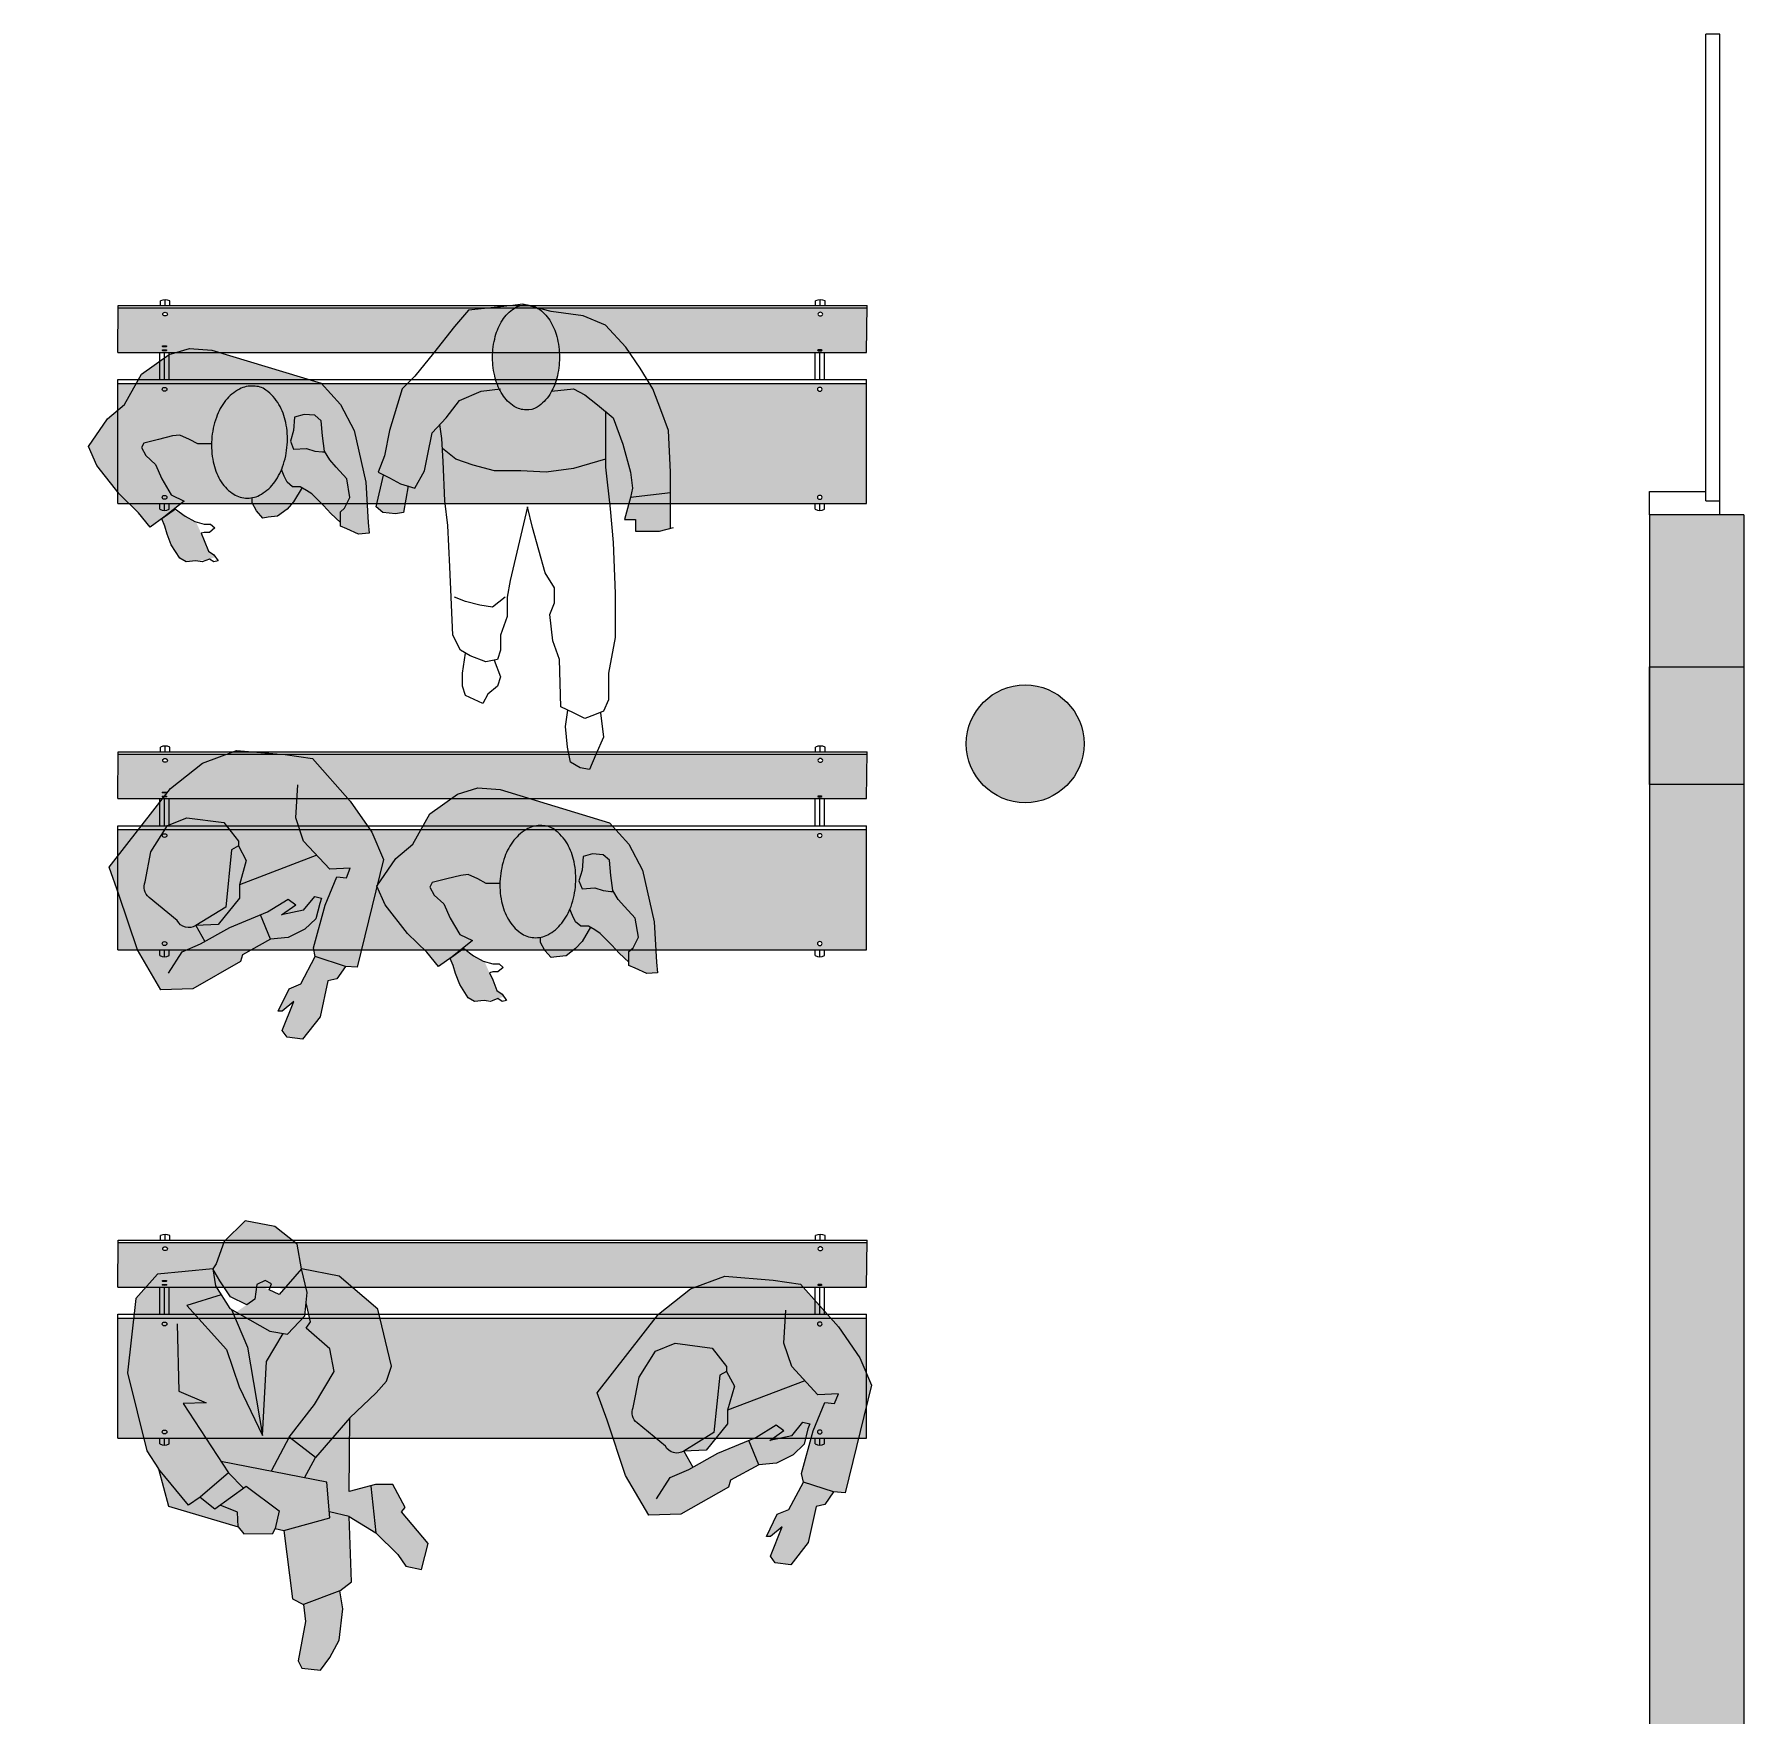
# Model space of a CAD drawing. Header units: metres. Extents: x 512 to 829, y -209 to 245.
# Drawn here: x 648.718 to 652.368, y -170.895 to -167.305 of the extents above; entities that cross this region are included whole.
import ezdxf

# ---------------------------------------------------------------- set-up
doc = ezdxf.new("R2010")
doc.units = ezdxf.units.M
doc.header["$LTSCALE"] = 0.508
doc.layers.get('0').update_dxf_attribs({"lineweight": 15})
doc.layers.add('03', color=3, linetype='Continuous', lineweight=15)
for name, color, linetype in [('ARQ-LAYOUT HATCH', 252, 'Continuous'), ('madera', 34, 'Continuous'), ('MB-ARQ-ALVENARIA-HATCH', 251, 'Continuous'), ('MB-ARQ-HUMANIZAR', 7, 'Continuous'), ('MB-ARQ-PORTA-EXISTENTE', 2, 'Continuous'), ('PENA06', 6, 'Continuous')]:
    doc.layers.add(name, color=color, linetype=linetype)
pattern_1 = [(0, (0, 0), (0, 6.985), [5.08, -1.905]), (90, (0, 0), (-6.985, 4e-16), [5.08, -1.905])]

# ---------------------------------------------------------------- blocks, each defined once
blk = doc.blocks.new('wqfdewfsf')
at = {"layer": 'ARQ-LAYOUT HATCH'}
h = blk.add_hatch(color=38, dxfattribs=at)
h.dxf.hatch_style = 1
h.paths.add_polyline_path([(49.4045, -27.0059), (49.4045, -25.4072), (49.1481, -25.4072), (49.1481, -27.0059)])
edge = h.paths.add_edge_path(flags=16)
edge.add_ellipse((49.3918, -25.5072), major_axis=(0, 0.005), ratio=0.80544, start_angle=0, end_angle=360)
edge = h.paths.add_edge_path(flags=16)
edge.add_ellipse((49.1613, -25.5072), major_axis=(0, 0.005), ratio=0.821327, start_angle=0, end_angle=360)
edge = h.paths.add_edge_path(flags=16)
edge.add_ellipse((49.3918, -26.9059), major_axis=(0, -0.005), ratio=0.80544, start_angle=0, end_angle=360, ccw=False)
edge = h.paths.add_edge_path(flags=16)
edge.add_ellipse((49.1613, -26.9059), major_axis=(0, -0.005), ratio=0.821327, start_angle=0, end_angle=360, ccw=False)
h = blk.add_hatch(color=38, dxfattribs=at)
h.dxf.hatch_style = 1
h.paths.add_polyline_path([(49.5659, -27.0071), (49.5659, -25.4084), (49.4707, -25.4072), (49.4707, -27.0059)])
edge = h.paths.add_edge_path(flags=16)
edge.add_ellipse((49.4751, -26.9059), major_axis=(0, -0.005), ratio=0.234143, start_angle=0, end_angle=360, ccw=False)
edge = h.paths.add_edge_path(flags=16)
edge.add_ellipse((49.5524, -26.9071), major_axis=(0, -0.005), ratio=0.805446, start_angle=0, end_angle=360, ccw=False)
edge = h.paths.add_edge_path(flags=16)
edge.add_ellipse((49.5524, -25.5084), major_axis=(0, 0.005), ratio=0.805446, start_angle=0, end_angle=360)
edge = h.paths.add_edge_path(flags=16)
edge.add_ellipse((49.4836, -25.5072), major_axis=(0, 0.005), ratio=0.234143, start_angle=0, end_angle=360)
edge = h.paths.add_edge_path(flags=16)
edge.add_ellipse((49.4751, -25.5072), major_axis=(0, 0.005), ratio=0.234143, start_angle=0, end_angle=360)
at = {"ltscale": 0.8}
for p, q in [((49.1481, -25.4072), (49.4129, -25.4072)), ((49.1481, -25.4072), (49.1481, -27.0059)), ((49.4045, -25.4072), (49.4045, -27.0059)), ((49.4129, -25.4072), (49.4129, -27.0059)), ((49.4707, -25.4072), (49.5707, -25.4084)), ((49.4707, -25.4072), (49.4707, -27.0059)), ((49.5659, -25.4084), (49.5659, -27.0071)), ((49.5707, -25.4084), (49.5707, -27.0071)), ((49.1329, -25.5072), (49.1481, -25.5072)), ((49.1358, -25.4972), (49.1481, -25.4972)), ((49.4129, -25.4972), (49.4707, -25.4972)), ((49.4129, -25.5072), (49.4707, -25.5072)), ((49.5707, -25.4984), (49.5809, -25.4984)), ((49.5707, -25.5084), (49.5829, -25.5084)), ((49.1358, -25.5172), (49.1481, -25.5172)), ((49.4129, -25.5172), (49.4707, -25.5172)), ((49.5707, -25.5184), (49.5809, -25.5184)), ((49.1329, -26.9059), (49.1481, -26.9059)), ((49.1358, -26.8959), (49.1481, -26.8959)), ((49.1358, -26.9159), (49.1481, -26.9159)), ((49.4129, -26.8959), (49.4707, -26.8959)), ((49.4129, -26.9059), (49.4707, -26.9059)), ((49.4129, -26.9159), (49.4707, -26.9159)), ((49.5707, -26.8971), (49.5809, -26.8971)), ((49.5707, -26.9071), (49.5829, -26.9071)), ((49.5707, -26.9171), (49.5809, -26.9171)), ((49.1481, -27.0059), (49.4129, -27.0059)), ((49.4707, -27.0059), (49.5707, -27.0071))]:
    blk.add_line(p, q, dxfattribs=at)
for centre, radius, start, end in [((49.1519, -25.5072), 0.0189, 148.1097, 211.8903), ((49.5569, -25.5084), 0.026, 337.3902, 22.6098), ((49.1519, -26.9059), 0.0189, 148.1097, 211.8903), ((49.5569, -26.9071), 0.026, 337.3902, 22.6098)]:
    blk.add_arc(centre, radius, start, end, dxfattribs=at)
for centre, ratio in [((49.1613, -25.5072), 0.821327), ((49.3918, -25.5072), 0.80544), ((49.4751, -25.5072), 0.234143), ((49.4836, -25.5072), 0.234143), ((49.5524, -25.5084), 0.805446)]:
    blk.add_ellipse(centre, major_axis=(0, 0.005), ratio=ratio, dxfattribs=at)
at = {"ltscale": 0.8, "extrusion": (0, 0, -1)}
for centre, ratio in [((49.1613, -26.9059), 0.821327), ((49.3918, -26.9059), 0.80544), ((49.4751, -26.9059), 0.234143), ((49.5524, -26.9071), 0.805446)]:
    blk.add_ellipse(centre, major_axis=(0, -0.005), ratio=ratio, dxfattribs=at)
blk = doc.blocks.new('A$C7B5A041B')
h = blk.add_hatch(color=169)
h.dxf.hatch_style = 1
h.paths.add_polyline_path([(0.4922, 0.4355), (0.5193, 0.4767), (0.5126, 0.5635), (0.4768, 0.5621), (0.4714, 0.5695), (0.4037, 0.5518), (0.2872, 0.4448), (0.3246, 0.5539), (0.3606, 0.6298), (0.3658, 0.7558), (0.434, 0.7207), (0.4389, 0.7428), (0.46, 0.773), (0.3677, 0.848), (0.2984, 0.8425), (0.1749, 0.7416), (0.0878, 0.594), (0.0786, 0.5491), (0.0704, 0.4489), (0.1002, 0.4437), (0.1796, 0.4387), (0.2171, 0.6277), (0.2256, 0.6368), (0.2501, 0.5785), (0.214, 0.6121), (0.1852, 0.4671), (0.2471, 0.3772), (0.3255, 0.4023), (0.413, 0.4143)])
h.paths.add_polyline_path([(0.1002, 0.4437), (0.105, 0.4035), (0.1794, 0.3925), (0.1796, 0.4387)], flags=17)
h = blk.add_hatch(color=37)
h.dxf.hatch_style = 1
h.paths.add_polyline_path([(0.618, 0.7454), (0.581, 0.7978), (0.5183, 0.7976), (0.4592, 0.7696), (0.4532, 0.7445), (0.445, 0.7041), (0.4582, 0.6678), (0.479, 0.6644), (0.5044, 0.6836), (0.5227, 0.677), (0.5363, 0.6358), (0.5957, 0.6406), (0.6253, 0.685)])
h = blk.add_hatch(color=254)
h.dxf.hatch_style = 1
h.paths.add_polyline_path([(0.4714, 0.5695), (0.4541, 0.5929), (0.4279, 0.683), (0.3961, 0.6019), (0.2872, 0.4448), (0.4037, 0.5518)])
h.paths.add_polyline_path([(0.4279, 0.683), (0.4266, 0.6873), (0.434, 0.7207), (0.3658, 0.7558), (0.3606, 0.6298), (0.3246, 0.5539), (0.2872, 0.4448), (0.3961, 0.6019)])
h = blk.add_hatch(color=31)
h.dxf.hatch_style = 1
h.paths.add_polyline_path([(0.2001, 0.3047), (0.1867, 0.3914), (0.1186, 0.4015), (0.1345, 0.3647), (0.114, 0.3418), (0.1119, 0.3226), (0.1565, 0.2798), (0.1677, 0.2841)])
h.paths.add_polyline_path([(0.2883, 0.3172), (0.3355, 0.332), (0.3255, 0.4023), (0.2471, 0.3772)])
h.paths.add_polyline_path([(0.5234, 0.6348), (0.5048, 0.6834), (0.5044, 0.6836), (0.479, 0.6644), (0.431, 0.6721), (0.4541, 0.5929), (0.4768, 0.5621), (0.5306, 0.5642), (0.5689, 0.5965), (0.5957, 0.6406)])
h = blk.add_hatch(color=169)
h.dxf.hatch_style = 1
h.paths.add_polyline_path([(0.5193, 0.4767), (0.4922, 0.4355), (0.413, 0.4143), (0.3255, 0.4023), (0.3355, 0.332), (0.4467, 0.3411), (0.5242, 0.34), (0.5574, 0.3427), (0.5876, 0.3581), (0.6516, 0.4656), (0.6418, 0.5732), (0.5957, 0.6406), (0.5689, 0.5965), (0.5517, 0.582), (0.5156, 0.5237)])
h = blk.add_hatch(color=255)
h.dxf.hatch_style = 1
h.paths.add_polyline_path([(0.1852, 0.4671), (0.1796, 0.4387), (0.1794, 0.3925), (0.1867, 0.3914), (0.2001, 0.3047), (0.1677, 0.2841), (0.1784, 0.2679), (0.2672, 0.2184), (0.3159, 0.2772)])
h.paths.add_polyline_path([(0.1186, 0.4015), (0.105, 0.4035), (0.1002, 0.4437), (0.0704, 0.4489), (0.0786, 0.5491), (0.0378, 0.4771), (0.114, 0.3418), (0.1345, 0.3647)])
h = blk.add_hatch(color=169)
h.dxf.hatch_style = 1
h.paths.add_polyline_path([(0.4467, 0.3411), (0.3355, 0.332), (0.2883, 0.3172), (0.3159, 0.2772), (0.2753, 0.2282), (0.2985, 0.1919), (0.3151, 0.1268), (0.3774, 0.2062), (0.3362, 0.23)])
h.paths.add_polyline_path([(0.2985, 0.1919), (0.2753, 0.2282), (0.2672, 0.2184), (0.1784, 0.2679), (0.089, 0.1506), (0.0979, 0.1254), (0.1734, 0.0922), (0.2045, 0.0887)])
h = blk.add_hatch(color=251)
h.dxf.hatch_style = 1
h.paths.add_polyline_path([(0.3151, 0.1268), (0.3158, 0.0612), (0.3106, 0.0314), (0.3301, 0.0031), (0.3791, 0.0324), (0.3859, 0.1207), (0.3974, 0.1221), (0.4129, 0.1751), (0.3864, 0.201), (0.3774, 0.2062)])
h.paths.add_polyline_path([(0.151, 0.0603), (0.1734, 0.0922), (0.0979, 0.1254), (0.0752, 0.0964), (0.0053, 0.0472), (0, 0.0305), (0.0256, 0), (0.0585, 0.0054), (0.0991, 0.018)])
blk.add_lwpolyline([(0.1784, 0.2679), (0.089, 0.1506), (0.0979, 0.1254), (0.0752, 0.0964), (0.0053, 0.0472), (0, 0.0305), (0.0256, 0), (0.0585, 0.0054), (0.0991, 0.018), (0.151, 0.0603), (0.1734, 0.0922), (0.2045, 0.0887), (0.2985, 0.1919), (0.3151, 0.1268), (0.3158, 0.0612), (0.3106, 0.0314), (0.3301, 0.0031), (0.3791, 0.0324), (0.3859, 0.1207), (0.3974, 0.1221), (0.4129, 0.1751), (0.3864, 0.201), (0.3362, 0.23), (0.4467, 0.3411), (0.5242, 0.34), (0.5574, 0.3427), (0.5876, 0.3581), (0.6516, 0.4656), (0.6418, 0.5732), (0.5957, 0.6406), (0.6253, 0.685), (0.618, 0.7454), (0.581, 0.7978), (0.5183, 0.7976), (0.4728, 0.776), (0.46, 0.773), (0.3677, 0.848), (0.2984, 0.8425), (0.1749, 0.7416), (0.0878, 0.594), (0.0786, 0.5491), (0.0378, 0.4771), (0.114, 0.3418), (0.1119, 0.3226), (0.1565, 0.2798), (0.1677, 0.2841)], close=True)
for points in [[(0.5957, 0.6406), (0.5234, 0.6348), (0.5149, 0.6571), (0.5273, 0.663), (0.5227, 0.677), (0.5044, 0.6836), (0.479, 0.6644), (0.4582, 0.6678), (0.445, 0.7041), (0.4532, 0.7445), (0.46, 0.773), (0.4389, 0.7428), (0.4266, 0.6873), (0.4541, 0.5929), (0.4768, 0.5621), (0.5306, 0.5642), (0.5689, 0.5965), (0.5957, 0.6406)], [(0.3237, 0.742), (0.2256, 0.6368), (0.2501, 0.5785), (0.214, 0.6121), (0.1796, 0.4387), (0.1002, 0.4437), (0.105, 0.4035), (0.1867, 0.3914), (0.2001, 0.3047), (0.1677, 0.2841)], [(0.434, 0.7207), (0.3658, 0.7558), (0.3606, 0.6298), (0.3246, 0.5539), (0.2872, 0.4448), (0.4037, 0.5518), (0.4714, 0.5695)], [(0.4279, 0.683), (0.3961, 0.6019), (0.2872, 0.4448)], [(0.1002, 0.4437), (0.0704, 0.4489), (0.0786, 0.5491)], [(0.2883, 0.3172), (0.3355, 0.332), (0.3255, 0.4023), (0.413, 0.4143), (0.4922, 0.4355), (0.5193, 0.4767), (0.5141, 0.5432), (0.5298, 0.5466), (0.5517, 0.582)], [(0.1784, 0.2679), (0.2672, 0.2184), (0.3159, 0.2772), (0.1852, 0.4671)], [(0.1794, 0.3925), (0.1796, 0.4387)], [(0.114, 0.3418), (0.1345, 0.3647), (0.1186, 0.4015)], [(0.4467, 0.3411), (0.3355, 0.332), (0.3255, 0.4023), (0.2471, 0.3772)], [(0.2985, 0.1919), (0.2753, 0.2282)], [(0.377, 0.2058), (0.3151, 0.1268)], [(0.1734, 0.0922), (0.0979, 0.1254)]]:
    blk.add_lwpolyline(points)
blk = doc.blocks.new('homem em pé 01')
for color, points in [(94, [(0.1712, -0.223), (0.0062, -0.2862), (0.0208, -0.2344), (0.0042, -0.2032), (0.0042, -0.1929), (-0.027, -0.1535), (-0.1058, -0.1431), (-0.1474, -0.1597), (-0.1826, -0.2157), (-0.1951, -0.28, 0.32843), (-0.1868, -0.3132), (-0.1266, -0.3629, 0.426739), (-0.0872, -0.3733), (-0.0872, -0.3733), (-0.0678, -0.4076), (-0.0145, -0.3775), (0.0514, -0.3504), (0.0726, -0.4023), (0.0125, -0.4355), (0.0083, -0.45), (-0.0934, -0.5081), (-0.1619, -0.5102), (-0.2117, -0.4252), (-0.2511, -0.3069), (-0.2719, -0.2489), (-0.1411, -0.0809), (-0.0726, -0.027), (0, 0), (0.1038, -0.0083), (0.1619, -0.0166), (0.2428, -0.1078), (0.2885, -0.1742), (0.3134, -0.2323), (0.2574, -0.4625), (0.2324, -0.4604), (0.1681, -0.4397), (0.164, -0.421), (0.1889, -0.3298), (0.2138, -0.2696), (0.2345, -0.2717), (0.2428, -0.2509), (0.1992, -0.253)]), (27, [(-0.0228, -0.3339), (-0.0872, -0.3733, -0.426739), (-0.1266, -0.3629), (-0.1868, -0.3132, -0.32843), (-0.1951, -0.28), (-0.1826, -0.2157), (-0.1474, -0.1597), (-0.1058, -0.1431), (-0.027, -0.1535), (0.0042, -0.1929), (0.0042, -0.2032), (-0.0104, -0.2115)]), (31, [(0.0062, -0.3152), (-0.0394, -0.3712), (-0.0872, -0.3733), (-0.0228, -0.3339), (-0.0104, -0.2115), (0.0042, -0.2032), (0.0208, -0.2344), (0.0062, -0.2862)])]:
    blk.add_hatch(color=color).paths.add_polyline_path(points)
h = blk.add_hatch(color=31)
h.paths.add_polyline_path([(0.1459, -0.3813), (0.1104, -0.399), (0.0726, -0.4023), (0.0514, -0.3504), (0.0664, -0.3443), (0.11, -0.3173), (0.1265, -0.329), (0.0962, -0.3503), (0.1432, -0.3408), (0.1672, -0.3115), (0.1815, -0.3151), (0.1776, -0.326), (0.1696, -0.3588)])
h.paths.add_polyline_path([(0.1785, -0.5683), (0.1411, -0.616), (0.1079, -0.6118), (0.0975, -0.5973), (0.1225, -0.5351), (0.0975, -0.5558), (0.0892, -0.5558), (0.1121, -0.5081), (0.137, -0.4977), (0.1681, -0.4397), (0.2324, -0.4604), (0.2138, -0.4874), (0.1951, -0.4915)])
for p, q in [((0.1712, -0.223), (0.0062, -0.2862)), ((0.1432, -0.3408), (0.1672, -0.3115)), ((0.1672, -0.3115), (0.1815, -0.3151)), ((0.1815, -0.3151), (0.1776, -0.326)), ((0.0726, -0.4023), (0.0514, -0.3504)), ((0.0962, -0.3503), (0.1265, -0.329)), ((0.1432, -0.3408), (0.0962, -0.3503)), ((-0.0872, -0.3733), (-0.0678, -0.4076))]:
    blk.add_line(p, q)
for points in [[(0.1776, -0.326), (0.1696, -0.3588), (0.1459, -0.3813), (0.1459, -0.3813), (0.1459, -0.3813), (0.1459, -0.3813), (0.1104, -0.399), (0.0726, -0.4023), (0.0125, -0.4355), (0.0083, -0.45), (-0.0934, -0.5081), (-0.1619, -0.5102), (-0.2117, -0.4252), (-0.2511, -0.3069), (-0.2719, -0.2489), (-0.1411, -0.0809), (-0.0726, -0.027), (0, 0), (0.1038, -0.0083), (0.1619, -0.0166), (0.2428, -0.1078), (0.2885, -0.1742), (0.3134, -0.2323), (0.2574, -0.4625), (0.2324, -0.4604), (0.2138, -0.4874), (0.1951, -0.4915), (0.1785, -0.5683), (0.1411, -0.616), (0.1079, -0.6118), (0.0975, -0.5973), (0.1225, -0.5351), (0.0975, -0.5558), (0.0892, -0.5558), (0.1121, -0.5081), (0.137, -0.4977), (0.1681, -0.4397), (0.164, -0.421), (0.1889, -0.3298), (0.2138, -0.2696), (0.2345, -0.2717), (0.2428, -0.2509), (0.1992, -0.253), (0.1432, -0.1929), (0.1266, -0.1431), (0.1308, -0.0726)], [(0.0042, -0.2032), (0.0208, -0.2344), (0.0062, -0.2862), (0.0062, -0.3152), (-0.0394, -0.3712), (-0.0872, -0.3733)], [(-0.1453, -0.4749), (-0.1162, -0.4293), (-0.0768, -0.4127), (-0.0145, -0.3775), (0.0664, -0.3443), (0.11, -0.3173), (0.1265, -0.329)], [(0.2324, -0.4604), (0.1681, -0.4397)]]:
    blk.add_lwpolyline(points)
blk.add_lwpolyline([(-0.0228, -0.3339), (-0.0872, -0.3733, -0.426739), (-0.1266, -0.3629), (-0.1868, -0.3132, -0.32843), (-0.1951, -0.28), (-0.1826, -0.2157), (-0.1474, -0.1597), (-0.1058, -0.1431), (-0.027, -0.1535), (0.0042, -0.1929), (0.0042, -0.2032), (-0.0104, -0.2115)], format="xyb", close=True)
blk = doc.blocks.new('P-3011')
h = blk.add_hatch(color=27)
h.dxf.hatch_style = 1
h.paths.add_polyline_path([(-0.273, -0.1121), (-0.2321, -0.1522), (-0.2071, -0.1827), (-0.1776, -0.1617), (-0.1345, -0.1274), (-0.1617, -0.114), (-0.1821, -0.0797), (-0.1958, -0.0492), (-0.2162, -0.0301), (-0.2253, -0.013), (-0.2207, -0.0034), (-0.189, 0.0042), (-0.1594, 0.0118), (-0.1436, 0.0137), (-0.1231, 0.0042), (-0.105, -0.0053), (-0.0759, -0.0053, -0.013482), (-0.0754, 0.0042, -0.06821), (-0.0656, 0.0513, -0.08041), (-0.0458, 0.087, -0.107073), (-0.016, 0.1118, -0.138567), (0.0136, 0.118, -0.161193), (0.0403, 0.1097, -0.107073), (0.0681, 0.0789, -0.08041), (0.0826, 0.0407, -0.06821), (0.0857, -0.0072, -0.06821), (0.0759, -0.0543, -0.012288), (0.0736, -0.0601), (0.0789, -0.074), (0.0857, -0.0873), (0.0971, -0.0969), (0.113, -0.0969), (0.1266, -0.1045), (0.138, -0.1121), (0.1629, -0.1369), (0.1788, -0.1541), (0.1993, -0.1731), (0.1993, -0.1503), (0.2083, -0.1426), (0.2197, -0.1197), (0.2129, -0.0797), (0.1902, -0.0549), (0.1766, -0.0396), (0.1663, -0.0225), (0.1607, -0.0225), (0.1448, -0.0206), (0.1266, -0.0149), (0.0994, -0.0168), (0.0926, 0.0004), (0.0994, 0.0233), (0.1016, 0.0519), (0.1221, 0.0576), (0.1448, 0.0557), (0.1584, 0.0443), (0.1607, 0.0118), (0.1652, -0.0206), (0.1766, -0.0396), (0.1902, -0.0549), (0.2129, -0.0797), (0.2197, -0.1197), (0.2083, -0.1426), (0.1993, -0.1503), (0.1993, -0.1808), (0.2129, -0.1865), (0.2379, -0.1979), (0.2606, -0.196), (0.2583, -0.1731), (0.2537, -0.0873), (0.2288, 0.0233), (0.1993, 0.0786), (0.1584, 0.1243), (-0.0754, 0.1949), (-0.1231, 0.1987), (-0.1663, 0.1854), (-0.2253, 0.1434), (-0.2616, 0.0786), (-0.2979, 0.0481), (-0.3388, -0.011), (-0.3206, -0.0511)])
h = blk.add_hatch(color=31)
h.dxf.hatch_style = 1
h.paths.add_polyline_path([(0.0759, -0.0543, 0.06821), (0.0857, -0.0072, 0.06821), (0.0826, 0.0407, 0.08041), (0.0681, 0.0789, 0.107073), (0.0403, 0.1097, 0.161193), (0.0136, 0.118, 0.19661), (-0.0269, 0.1066, 0.134356), (-0.0656, 0.0513, 0.06821), (-0.0754, 0.0042, 0.06821), (-0.0723, -0.0438, 0.08041), (-0.0578, -0.082, 0.107073), (-0.0318, -0.1107, 0.138567), (-0.0033, -0.121, 0.19661), (0.0372, -0.1096, 0.134356)])
h.paths.add_polyline_path([(0.0994, 0.0233), (0.0926, 0.0004), (0.0994, -0.0168), (0.1266, -0.0149), (0.1448, -0.0206), (0.1607, -0.0225), (0.1655, -0.0225), (0.1607, 0.0118), (0.1584, 0.0443), (0.1448, 0.0557), (0.1221, 0.0576), (0.1016, 0.0519)])
h.paths.add_polyline_path([(-0.1556, -0.1467), (-0.1821, -0.1655), (-0.1753, -0.1808), (-0.1708, -0.1979), (-0.1617, -0.2208), (-0.1436, -0.2494), (-0.1299, -0.257), (-0.084, -0.2528), (-0.0675, -0.2468), (-0.0709, -0.2418), (-0.0823, -0.2342), (-0.0913, -0.2113), (-0.1084, -0.1731)])
at = {"true_color": 0x242424}
h = blk.add_hatch(color=250, dxfattribs=at)
h.dxf.hatch_style = 1
h.paths.add_polyline_path([(0.0653, -0.1598), (0.0857, -0.1445), (0.0994, -0.1293), (0.1172, -0.0992), (0.113, -0.0969), (0.0971, -0.0969), (0.0857, -0.0873), (0.0789, -0.074), (0.0736, -0.0601, -0.068055), (0.0561, -0.0901, -0.107073), (0.0263, -0.1149, -0.073883), (0.0108, -0.1202), (0.0108, -0.1312), (0.0199, -0.1483), (0.0335, -0.1636), (0.0449, -0.1617)])
at = {"linetype": 'Continuous'}
blk.add_line((-0.1526, -0.1445), (-0.1821, -0.1655), dxfattribs=at)
for points in [[(-0.1345, -0.1274), (-0.1776, -0.1617), (-0.2071, -0.1827), (-0.2321, -0.1522), (-0.273, -0.1121), (-0.3206, -0.0511), (-0.3388, -0.011), (-0.2979, 0.0481), (-0.2616, 0.0786), (-0.2253, 0.1434), (-0.1663, 0.1854), (-0.1231, 0.1987), (-0.0754, 0.1949), (0.1584, 0.1243), (0.1993, 0.0786), (0.2288, 0.0233), (0.2537, -0.0873), (0.2583, -0.1731), (0.2606, -0.196), (0.2379, -0.1979), (0.2129, -0.1865), (0.1993, -0.1808), (0.1993, -0.1503), (0.2083, -0.1426), (0.2197, -0.1197), (0.2129, -0.0797), (0.1902, -0.0549), (0.1766, -0.0396), (0.1652, -0.0206), (0.1607, 0.0118), (0.1584, 0.0443), (0.1448, 0.0557), (0.1221, 0.0576), (0.1016, 0.0519), (0.0994, 0.0233), (0.0926, 0.0004), (0.0994, -0.0168), (0.1266, -0.0149), (0.1448, -0.0206), (0.1607, -0.0225), (0.1663, -0.0225)], [(-0.075, -0.0053), (-0.105, -0.0053), (-0.1231, 0.0042), (-0.1436, 0.0137), (-0.1594, 0.0118), (-0.189, 0.0042), (-0.2207, -0.0034), (-0.2253, -0.013), (-0.2162, -0.0301), (-0.1958, -0.0492), (-0.1821, -0.0797), (-0.1617, -0.114), (-0.1345, -0.1274)], [(0.1993, -0.1731), (0.1788, -0.1541), (0.1629, -0.1369), (0.138, -0.1121), (0.1266, -0.1045), (0.113, -0.0969), (0.0971, -0.0969), (0.0857, -0.0873), (0.0789, -0.074), (0.0736, -0.0601)], [(0.1175, -0.0985), (0.0994, -0.1293), (0.0857, -0.1445), (0.0653, -0.1598), (0.0449, -0.1617), (0.0335, -0.1636), (0.0199, -0.1483), (0.0108, -0.1312), (0.0108, -0.1197)], [(-0.1526, -0.1445), (-0.1322, -0.1598), (-0.1118, -0.1712), (-0.0913, -0.1769), (-0.0777, -0.1769), (-0.0686, -0.1846), (-0.08, -0.1941), (-0.0913, -0.1941), (-0.0981, -0.196), (-0.0913, -0.2113), (-0.0823, -0.2342), (-0.0709, -0.2418), (-0.0618, -0.2551), (-0.0709, -0.257), (-0.08, -0.2513), (-0.0959, -0.257), (-0.1095, -0.2551), (-0.1299, -0.257), (-0.1436, -0.2494), (-0.1617, -0.2208), (-0.1708, -0.1979), (-0.1753, -0.1808), (-0.1821, -0.1655)]]:
    blk.add_lwpolyline(points, dxfattribs=at)
blk.add_lwpolyline([(0.0857, -0.0072, 0.06821), (0.0826, 0.0407, 0.08041), (0.0681, 0.0789, 0.107073), (0.0403, 0.1097, 0.161193), (0.0136, 0.118, 0.138567), (-0.016, 0.1118, 0.107073), (-0.0458, 0.087, 0.08041), (-0.0656, 0.0513, 0.06821), (-0.0754, 0.0042, 0.06821), (-0.0723, -0.0438, 0.08041), (-0.0578, -0.082, 0.107073), (-0.0318, -0.1107, 0.138567), (-0.0033, -0.121, 0.138567), (0.0263, -0.1149, 0.107073), (0.0561, -0.0901, 0.08041), (0.0759, -0.0543, 0.06821)], format="xyb", close=True, dxfattribs=at)
blk = doc.blocks.new('P-3012')
at = {"true_color": 0x242424}
h = blk.add_hatch(dxfattribs=at)
h.set_pattern_fill('ANGLE', color=250)
h.set_pattern_definition(pattern_1)
h.paths.add_polyline_path([(-0.0735, -0.002, -0.064646), (-0.0677, 0.0427, -0.077509), (-0.0526, 0.0772, -0.107173), (-0.0276, 0.1025, -0.011516), (-0.0257, 0.1036), (-0.0555, 0.0961), (-0.1237, 0.0869), (-0.1714, 0.067), (-0.2151, 0.0195), (-0.246, -0.025), (-0.273, -0.0694), (-0.2898, -0.1139), (-0.3065, -0.1583), (-0.3104, -0.2472), (-0.3104, -0.2908), (-0.2254, -0.3008), (-0.2293, -0.2809), (-0.2254, -0.2472), (-0.2087, -0.1874), (-0.1881, -0.1307), (-0.1546, -0.1031), (-0.1276, -0.0817), (-0.1031, -0.0694), (-0.0567, -0.0743, -0.06099), (-0.0677, -0.0467, -0.064646)])
h.paths.add_polyline_path([(0.2354, -0.0418), (0.1955, 0.0072), (0.1504, 0.0639), (0.1208, 0.0991), (0.032, 0.1083), (0.005, 0.1114), (-0.0005, 0.11, -0.136395), (0.0233, 0.1025, -0.107173), (0.0484, 0.0772, -0.077509), (0.0635, 0.0427, -0.064646), (0.0693, -0.002, -0.064646), (0.0635, -0.0467, -0.050302), (0.0549, -0.0697), (0.0938, -0.074), (0.1401, -0.0939), (0.1684, -0.1307), (0.198, -0.1629), (0.2083, -0.2119), (0.2148, -0.2441), (0.2354, -0.2809), (0.2662, -0.2717), (0.2894, -0.2594), (0.3139, -0.2472), (0.2997, -0.2119), (0.2894, -0.1583), (0.2624, -0.0694)])
h = blk.add_hatch(color=31)
h.paths.add_polyline_path([(-0.2254, -0.3008), (-0.3104, -0.2908), (-0.3104, -0.3668), (-0.2872, -0.3728), (-0.2357, -0.3728), (-0.2357, -0.3483), (-0.2125, -0.3483)])
h.paths.add_polyline_path([(0.0693, -0.002, 0.064646), (0.0635, 0.0427, 0.077509), (0.0484, 0.0772, 0.107173), (0.0233, 0.1025, 0.136395), (-0.0005, 0.11), (-0.0257, 0.1036, 0.011516), (-0.0276, 0.1025, 0.107173), (-0.0526, 0.0772, 0.077509), (-0.0677, 0.0427, 0.064646), (-0.0735, -0.002, 0.064646), (-0.0677, -0.0467, 0.077509), (-0.0526, -0.0812, 0.107173), (-0.0259, -0.1081, 0.168456), (-0.0021, -0.114, 0.145027), (0.0233, -0.1065, 0.107173), (0.0484, -0.0812, 0.077509), (0.0635, -0.0467, 0.064646)])
h.paths.add_polyline_path([(0.3021, -0.2531), (0.2894, -0.2594), (0.2662, -0.2717), (0.2496, -0.2766), (0.2598, -0.333), (0.2765, -0.336), (0.3036, -0.333), (0.3177, -0.3207)])
h = blk.add_hatch(dxfattribs=at)
h.set_pattern_fill('ANGLE', color=250)
h.set_pattern_definition(pattern_1)
h.paths.add_polyline_path([(0.1774, -0.1751), (0.1816, -0.1451), (0.1684, -0.1307), (0.1401, -0.0939), (0.0938, -0.074), (0.0549, -0.0697, -0.027102), (0.0484, -0.0812, -0.107173), (0.0233, -0.1065, -0.145027), (-0.0021, -0.114, -0.168456), (-0.0259, -0.1081, -0.107173), (-0.0526, -0.0812, -0.016442), (-0.0567, -0.0743), (-0.1031, -0.0694), (-0.1276, -0.0817), (-0.1546, -0.1031), (-0.1714, -0.1169), (-0.1714, -0.2196), (-0.1031, -0.2395), (-0.0452, -0.2472), (0.0088, -0.2441), (0.0655, -0.2441), (0.1105, -0.2318), (0.1478, -0.2196), (0.1763, -0.1963)])
at = {"true_color": 0x333333}
h = blk.add_hatch(dxfattribs=at)
h.set_pattern_fill('ANGLE', color=250)
h.set_pattern_definition(pattern_1)
h.paths.add_polyline_path([(-0.0156, -0.3652), (-0.0053, -0.3207), (0.032, -0.4785), (0.0384, -0.5138), (0.0384, -0.5552), (0.0526, -0.595), (0.0526, -0.6272), (0.059, -0.6471), (0.0835, -0.6517), (0.1169, -0.6394), (0.1375, -0.6272), (0.1543, -0.595), (0.1607, -0.4494), (0.1646, -0.3606), (0.171, -0.3085), (0.1749, -0.2242), (0.1763, -0.1963), (0.1478, -0.2196), (0.1105, -0.2318), (0.0655, -0.2441), (0.0088, -0.2441), (-0.0452, -0.2472), (-0.1031, -0.2395), (-0.1714, -0.2196), (-0.1714, -0.2364), (-0.1817, -0.3253), (-0.1881, -0.3973), (-0.192, -0.5061), (-0.192, -0.5996), (-0.1778, -0.6762), (-0.1778, -0.7329), (-0.1675, -0.7574), (-0.1482, -0.7651), (-0.1276, -0.7727), (-0.1031, -0.7605), (-0.0761, -0.7482), (-0.0735, -0.6471), (-0.0594, -0.6073), (-0.053, -0.5506), (-0.0632, -0.526), (-0.0632, -0.4939), (-0.0427, -0.4617)])
at = {"true_color": 0x050505}
h = blk.add_hatch(dxfattribs=at)
h.set_pattern_fill('ANGLE', color=18)
h.set_pattern_definition(pattern_1)
h.paths.add_polyline_path([(0.1272, -0.6333), (0.1169, -0.6394), (0.0835, -0.6517), (0.0661, -0.6484), (0.0526, -0.6839), (0.059, -0.7038), (0.0796, -0.7206), (0.0899, -0.7406), (0.1272, -0.7237), (0.1337, -0.7038), (0.1337, -0.6762)])
h = blk.add_hatch(dxfattribs=at)
h.set_pattern_fill('ANGLE', color=18)
h.set_pattern_definition(pattern_1)
h.paths.add_polyline_path([(-0.0903, -0.834), (-0.0864, -0.7896), (-0.091, -0.755), (-0.1031, -0.7605), (-0.1276, -0.7727), (-0.1482, -0.7651), (-0.161, -0.76), (-0.1675, -0.8126), (-0.1508, -0.8494), (-0.1379, -0.8815), (-0.1173, -0.8785), (-0.0967, -0.8662)])
at = {"color": 250, "true_color": 0x242424}
blk.add_lwpolyline([(-0.3104, -0.3668), (-0.3104, -0.2472), (-0.3065, -0.1583), (-0.2898, -0.1139), (-0.273, -0.0694), (-0.246, -0.025), (-0.2151, 0.0195), (-0.1714, 0.067), (-0.1237, 0.0869), (-0.0555, 0.0961), (0.005, 0.1114), (0.032, 0.1083), (0.1208, 0.0991), (0.1504, 0.0639), (0.1955, 0.0072), (0.2354, -0.0418), (0.2624, -0.0694), (0.2894, -0.1583), (0.2997, -0.2119), (0.3139, -0.2472), (0.2894, -0.2594), (0.2662, -0.2717), (0.2354, -0.2809), (0.2148, -0.2441), (0.2083, -0.2119), (0.198, -0.1629), (0.1684, -0.1307), (0.1401, -0.0939), (0.0938, -0.074), (0.0526, -0.0694)], dxfattribs=at)
at = {"linetype": 'Continuous'}
blk.add_lwpolyline([(-0.0735, -0.002, 0.064646), (-0.0677, -0.0467, 0.077509), (-0.0526, -0.0812, 0.107173), (-0.0259, -0.1081, 0.168456), (-0.0021, -0.114, 0.145027), (0.0233, -0.1065, 0.107173), (0.0484, -0.0812, 0.077509), (0.0635, -0.0467, 0.064646), (0.0693, -0.002, 0.064646), (0.0635, 0.0427, 0.077509), (0.0484, 0.0772, 0.107173), (0.0233, 0.1025, 0.145027), (-0.0021, 0.11, 0.145027), (-0.0276, 0.1025, 0.107173), (-0.0526, 0.0772, 0.077509), (-0.0677, 0.0427, 0.064646)], format="xyb", close=True, dxfattribs=at)
for points in [[(-0.0567, -0.0743), (-0.1031, -0.0694), (-0.1276, -0.0817), (-0.1546, -0.1031), (-0.1881, -0.1307), (-0.2087, -0.1874), (-0.2254, -0.2472), (-0.2293, -0.2809), (-0.2254, -0.3008), (-0.2125, -0.3483), (-0.2357, -0.3483), (-0.2357, -0.3728), (-0.2872, -0.3728), (-0.3168, -0.3652)], [(-0.1714, -0.1169), (-0.1714, -0.2364), (-0.1817, -0.3253), (-0.1881, -0.3973), (-0.192, -0.5061), (-0.192, -0.5061), (-0.192, -0.5996), (-0.1778, -0.6762), (-0.1778, -0.7329), (-0.1675, -0.7574), (-0.1482, -0.7651), (-0.1276, -0.7727), (-0.1031, -0.7605), (-0.0761, -0.7482), (-0.0735, -0.6471), (-0.0594, -0.6073), (-0.053, -0.5506), (-0.0632, -0.526), (-0.0632, -0.4939), (-0.0427, -0.4617), (-0.0156, -0.3652), (-0.0156, -0.3652), (-0.0053, -0.3207), (0.032, -0.4785), (0.0384, -0.5138), (0.0384, -0.5552), (0.0526, -0.595), (0.0526, -0.6272), (0.059, -0.6471), (0.0835, -0.6517), (0.1169, -0.6394), (0.1375, -0.6272), (0.1543, -0.595), (0.1607, -0.4494), (0.1646, -0.3606), (0.171, -0.3085), (0.1749, -0.2242), (0.1774, -0.1751), (0.1816, -0.1451)], [(-0.1714, -0.2196), (-0.1031, -0.2395), (-0.0452, -0.2472), (0.0088, -0.2441), (0.0655, -0.2441), (0.1105, -0.2318), (0.1478, -0.2196), (0.1763, -0.1963)], [(0.2495, -0.2763), (0.2598, -0.333), (0.2765, -0.336), (0.3036, -0.333), (0.3177, -0.3207), (0.3021, -0.2531)], [(-0.3104, -0.2908), (-0.2254, -0.3008), (-0.2254, -0.3008)], [(0.0423, -0.5138), (0.0693, -0.5352), (0.0963, -0.5306), (0.1272, -0.523), (0.1504, -0.5138)], [(0.0661, -0.6484), (0.0526, -0.6839), (0.059, -0.7038), (0.0796, -0.7206), (0.0899, -0.7406), (0.1272, -0.7237), (0.1337, -0.7038), (0.1337, -0.6762), (0.1272, -0.6333)], [(-0.1611, -0.7605), (-0.1675, -0.8126), (-0.1508, -0.8494), (-0.1379, -0.8815), (-0.1173, -0.8785), (-0.0967, -0.8662), (-0.0903, -0.834), (-0.0864, -0.7896), (-0.091, -0.755)]]:
    blk.add_lwpolyline(points, dxfattribs=at)

msp = doc.modelspace()

# ---------------------------------------------------------------- hatches: boundary and pattern name
at = {"layer": 'MB-ARQ-ALVENARIA-HATCH'}
h = msp.add_hatch(color=256, dxfattribs=at)
h.dxf.hatch_style = 1
h.paths.add_polyline_path([(652.3679, -168.3314), (652.1667, -168.3314), (652.1667, -168.6558), (652.3679, -168.6558)])
h = msp.add_hatch(color=256, dxfattribs=at)
h.dxf.hatch_style = 1
h.paths.add_polyline_path([(652.3679, -168.3314), (652.1667, -168.3314), (652.1667, -168.6558), (652.3679, -168.6558)])
h = msp.add_hatch(color=256, dxfattribs=at)
h.dxf.hatch_style = 1
h.paths.add_polyline_path([(652.1667, -168.9072), (652.1667, -168.6558), (652.3679, -168.6558), (652.3679, -168.9072)])
h = msp.add_hatch(color=256, dxfattribs=at)
h.dxf.hatch_style = 1
h.paths.add_polyline_path([(652.1667, -168.9072), (652.1667, -168.6558), (652.3679, -168.6558), (652.3679, -168.9072)])
h = msp.add_hatch(color=256, dxfattribs=at)
h.dxf.hatch_style = 1
edge = h.paths.add_edge_path()
edge.add_arc((650.8339, -168.8202), 0.1257, 0, 360)
h = msp.add_hatch(color=256, dxfattribs=at)
h.dxf.hatch_style = 1
edge = h.paths.add_edge_path()
edge.add_arc((650.8339, -168.8202), 0.1257, 0, 360)
h = msp.add_hatch(color=256, dxfattribs=at)
h.dxf.hatch_style = 1
h.paths.add_polyline_path([(652.3679, -168.9072), (652.1667, -168.9072), (652.1667, -171.5594), (652.3679, -171.5594)])
h = msp.add_hatch(color=256, dxfattribs=at)
h.dxf.hatch_style = 1
h.paths.add_polyline_path([(652.1667, -171.5594), (652.3679, -171.5594), (652.3679, -168.9072), (652.1667, -168.9072)])

# ---------------------------------------------------------------- linework, layer by layer
at = {"layer": '03'}
for p, q in [((652.1667, -168.3314), (652.1667, -176.2902)), ((652.3679, -168.3314), (652.1667, -168.3314)), ((652.1667, -168.3314), (652.1667, -176.2902)), ((652.3679, -168.3314), (652.1667, -168.3314)), ((652.3679, -168.3314), (652.3679, -176.5718)), ((652.3679, -168.3314), (652.3679, -176.5718))]:
    msp.add_line(p, q, dxfattribs=at)
at = {"layer": 'MB-ARQ-PORTA-EXISTENTE'}
for p, q in [((652.2867, -168.3014), (652.2867, -167.3054)), ((652.3167, -167.3054), (652.2867, -167.3054)), ((652.2867, -168.3014), (652.2867, -167.3054)), ((652.3167, -167.3054), (652.2867, -167.3054)), ((652.3167, -168.3014), (652.3167, -167.3054)), ((652.3167, -168.3014), (652.3167, -167.3054)), ((652.3167, -168.3314), (652.3167, -168.2714)), ((652.3167, -168.3314), (652.3167, -168.2714)), ((652.1667, -168.3314), (652.1667, -168.2814)), ((652.1667, -168.2814), (652.2867, -168.2814)), ((652.1667, -168.3314), (652.1667, -168.2814)), ((652.1667, -168.2814), (652.2867, -168.2814)), ((652.2867, -168.3014), (652.2867, -168.2814)), ((652.2867, -168.3014), (652.2867, -168.2814)), ((652.2867, -168.3014), (652.3167, -168.3014)), ((652.2867, -168.3014), (652.3167, -168.3014))]:
    msp.add_line(p, q, dxfattribs=at)
at = {"layer": 'PENA06'}
msp.add_lwpolyline([(652.1667, -168.9072), (652.1667, -168.6558), (652.3679, -168.6558), (652.3679, -168.9072)], close=True, dxfattribs=at)
msp.add_lwpolyline([(652.1667, -168.9072), (652.1667, -168.6558), (652.3679, -168.6558), (652.3679, -168.9072)], close=True, dxfattribs=at)
msp.add_circle((650.8339, -168.8202), 0.1257, dxfattribs=at)
msp.add_circle((650.8339, -168.8202), 0.1257, dxfattribs=at)

# ---------------------------------------------------------------- block references
at = {"layer": 'madera', "rotation": 90}
for p in [(623.4895, -217.4553), (623.4895, -218.4079), (623.4895, -219.4504)]:
    msp.add_blockref('wqfdewfsf', p, dxfattribs=at)
at = {"layer": 'MB-ARQ-HUMANIZAR', "xscale": -1}
msp.add_blockref('P-3012', (649.7663, -167.9933), dxfattribs=at)
at = {"layer": 'MB-ARQ-HUMANIZAR'}
for name, p in [('P-3011', (649.1729, -168.1747)), ('homem em pé 01', (649.1504, -168.8348)), ('P-3011', (649.7885, -169.1129)), ('homem em pé 01', (650.1924, -169.9567))]:
    msp.add_blockref(name, p, dxfattribs=at)
at = {"layer": 'MB-ARQ-HUMANIZAR', "rotation": 44.36272393890624}
msp.add_blockref('A$C7B5A041B', (649.3114, -170.8154), dxfattribs=at)

doc.saveas('drawing.dxf')
